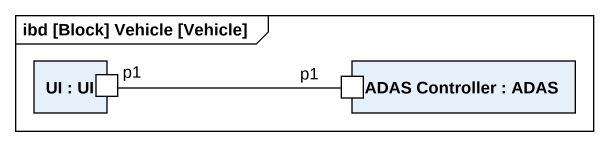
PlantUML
@startuml
mainframe ibd [Block] Vehicle [Vehicle]
rectangle "UI : UI" as UI {
  port p1
}
rectangle "ADAS Controller : ADAS" as ADAS_Controller {
  port "p1" as p1_2
}
p1 -right- p1_2
@enduml
